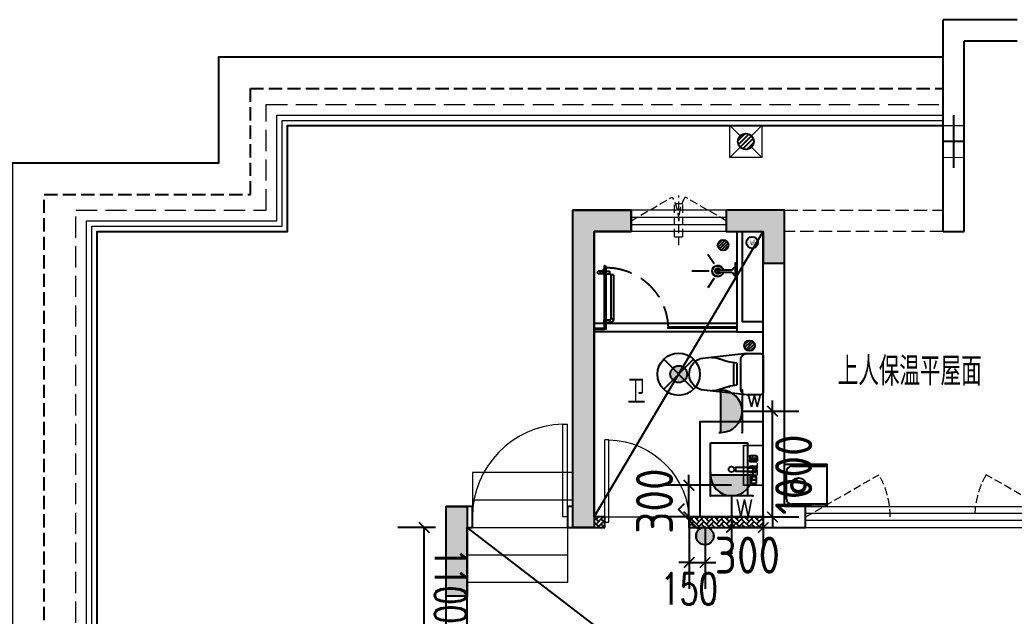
# Model space of a CAD drawing. Extents: x 3753737 to 4713801, y -857380 to 24339.
# Drawn here: x 4208484 to 4217885, y -763173 to -757536 of the extents above; entities that cross this region are included whole.
import ezdxf
from ezdxf.enums import TextEntityAlignment as Align

# ---------------------------------------------------------------- set-up
doc = ezdxf.new("R2010")
doc.units = 0
doc.header["$LTSCALE"] = 1000
doc.header["$MEASUREMENT"] = 0
for name, pattern in [('#P_--_20B1_001_t3$0$DASH', [0.35, 0.25, -0.1]), ('__DASH', [0.35, 0.25, -0.1]), ('DASH', [0.35, 0.25, -0.1]), ('HIDDEN', [0.375, 0.25, -0.125])]:
    doc.linetypes.add(name, pattern=pattern)
doc.layers.get('0').update_dxf_attribs({"linetype": 'CONTINUOUS'})
doc.layers.get('Defpoints').update_dxf_attribs({"linetype": 'CONTINUOUS'})
for name, color, linetype in [('!!电气', 1, 'CONTINUOUS'), ('COLU', 7, 'CONTINUOUS'), ('EQUIP-插座', 3, 'CONTINUOUS'), ('EQUIP-照明', 3, 'CONTINUOUS'), ('IP-bath&kitchen-JOHNSON', 4, 'CONTINUOUS'), ('LVTRY', 252, 'CONTINUOUS'), ('P-bath&kitchen-JOHNSON', 4, 'CONTINUOUS'), ('ROOF', 183, 'CONTINUOUS'), ('S-砼墙填充', 251, 'CONTINUOUS'), ('TEL_TEXT', 7, 'CONTINUOUS'), ('VPIPE-中水', 122, 'CONTINUOUS'), ('VPIPE-雨水', 4, 'DASH'), ('WALL', 252, 'CONTINUOUS'), ('保温', 6, 'CONTINUOUS'), ('机电标识类', 1, 'CONTINUOUS'), ('污水', 3, 'CONTINUOUS'), ('看线', 185, 'CONTINUOUS'), ('管', 193, 'CONTINUOUS')]:
    doc.layers.add(name, color=color, linetype=linetype)
for name, color, linetype, lineweight in [('EQUIP-消防', 3, 'CONTINUOUS', 20), ('PUB_TEXT', 7, 'CONTINUOUS', 20), ('STAIR', 252, 'CONTINUOUS', 20), ('WINDOW', 146, 'CONTINUOUS', 20), ('平面-分水线', 189, 'CONTINUOUS', 15), ('平面-栏杆', 56, 'CONTINUOUS', 15), ('平面-看线', 252, 'CONTINUOUS', 15), ('平面-空调室内机', 176, 'CONTINUOUS', 9), ('平面-空调预留孔', 252, 'CONTINUOUS', 15)]:
    doc.layers.add(name, color=color, linetype=linetype, lineweight=lineweight)
doc.styles.add('_TCH_DIM_T3', font='SIMPLEX.shx', dxfattribs={"width": 0.705882, "bigfont": 'GBCBIG.shx'})
doc.styles.add('_TEL_DIM', font='SIMPLEX', dxfattribs={"width": 0.8, "height": 3.5, "bigfont": 'HZTXT'})
doc.styles.get("Standard").update_dxf_attribs({"font": 'gbenor.shx', "bigfont": 'gbcbig.shx'})
doc.dimstyles.new('_TCH_ARCH&&100', dxfattribs={"dimtxt": 297.5, "dimasz": 100, "dimexe": 250, "dimexo": 300, "dimgap": 100, "dimtad": 1, "dimdec": 0, "dimzin": 0, "dimdsep": 46, "dimtxsty": '_TCH_DIM_T3', "dimblk": 'ARCHTICK', "dimcen": 0.09, "dimclrt": 7, "dimazin": 2, "dimtfac": 1, "dimtdec": 0, "dimtix": 1, "dimtmove": 2, "dimatfit": 3, "dimfxl": 1, "dimtolj": 1, "dimtzin": 0, "dimarcsym": 0})
doc.dimstyles.get("Standard").update_dxf_attribs({"dimscale": 100, "dimtxt": 3.5, "dimasz": 1, "dimexe": 2.5, "dimexo": 3, "dimgap": 1.5, "dimtad": 1, "dimdec": 0, "dimzin": 0, "dimdsep": 46, "dimtxsty": 'Standard', "dimblk": 'ARCHTICK', "dimcen": 0.09, "dimadec": 0, "dimazin": 0, "dimtfac": 1, "dimtdec": 0, "dimtix": 1, "dimtmove": 2, "dimatfit": 3, "dimfxl": 1, "dimtolj": 1, "dimtzin": 0, "dimarcsym": 0})
pattern_1 = [(45, (0, 0), (0, 47.4157523), [100.584, -33.528]), (135, (23.708, 23.708), (3e-15, 47.4157523), [100.584, -33.528])]

# ---------------------------------------------------------------- blocks, each defined once
blk = doc.blocks.new('dongkong')
at = {"layer": '平面-空调预留孔', "color": 8, "linetype": 'HIDDEN', "ltscale": 0.3}
for p, q in [((-603796, 210899.9), (-603796, 210431.5)), ((-603836, 210821), (-603836, 210510.8)), ((-603836, 210821), (-603756, 210821)), ((-603756, 210821), (-603756, 210510.8))]:
    blk.add_line(p, q, dxfattribs=at)
blk.add_lwpolyline([(-603756, 210510.8), (-603836, 210510.8)], dxfattribs=at)
blk = doc.blocks.new('$lvtry$00000171')
for p, q in [((-74.2, 10.6), (-10.6, 74.2)), ((-69.8, -27.4), (27.4, 69.8)), ((-53, -53), (53, 53)), ((-27.4, -69.8), (69.8, 27.4)), ((10.6, -74.2), (74.2, -10.6))]:
    blk.add_line(p, q)
blk.add_circle((0, 0), 75)
blk.add_point((0, 0))
blk = doc.blocks.new('R5T6Y7TRF')
at = {"layer": '平面-分水线', "color": 252, "elevation": -134.4}
blk.add_lwpolyline([(392484.9, -26437.6), (392784.9, -26437.6), (392784.9, -26737.6), (392484.9, -26737.6)], close=True, dxfattribs=at)
for points in [[(392484.9, -26437.6), (392581.7, -26534.4)], [(392688, -26534.4), (392784.9, -26437.6)], [(392484.9, -26737.6), (392593.3, -26629.2)], [(392676.4, -26629.2), (392784.9, -26737.6)]]:
    blk.add_lwpolyline(points, dxfattribs=at)
at = {"layer": 'LVTRY', "color": 252}
blk.add_blockref('$lvtry$00000171', (392634.9, -26587.6, -134.4), dxfattribs=at)
blk = doc.blocks.new('GDGDGDGRGD')
at = {"color": 252, "linetype": '__DASH', "ltscale": 0.1}
blk.add_wipeout([(428916.8, 296115.4), (428716.7, 296115.4), (428716.7, 295815.4), (428916.8, 295815.4)], dxfattribs=at).dxf.layer = '污水'
at = {"layer": '机电标识类', "color": 252, "linetype": 'DASH', "ltscale": 400}
for p, q in [((428816.8, 295715.4), (428816.8, 296215.4)), ((428916.8, 295965.4), (428716.7, 295965.4))]:
    blk.add_line(p, q, dxfattribs=at)
at = {"layer": '污水', "color": 252, "linetype": '__DASH', "ltscale": 0.1, "const_width": 10}
blk.add_lwpolyline([(428916.8, 296115.4), (428716.7, 296115.4), (428716.7, 295815.4), (428916.8, 295815.4)], close=True, dxfattribs=at)
blk = doc.blocks.new('GDGDGRD')
at = {"layer": 'S-砼墙填充'}
h = blk.add_hatch(color=252, dxfattribs=at)
h.dxf.hatch_style = 1
h.paths.add_polyline_path([(425766.6, 295815.4), (425766.6, 295615.4), (425416.6, 295615.4), (425416.6, 292815.4), (425216.6, 292815.4), (425216.6, 295815.4)])
h = blk.add_hatch(color=252, dxfattribs=at)
h.dxf.hatch_style = 1
h.paths.add_polyline_path([(426666.7, 295815.4), (426666.7, 295615.4), (427016.5, 295615.4), (427016.5, 295315.4), (427216.5, 295315.4), (427216.5, 295815.4)])
h = blk.add_hatch(color=252, dxfattribs=at)
h.dxf.hatch_style = 1
h.paths.add_polyline_path([(424216.6, 293015.4), (424216.6, 292815.4), (424216.6, 292165.4), (424016.6, 292165.4), (424016.6, 293015.4)])
at = {"layer": 'COLU', "color": 252}
for points in [[(425766.6, 295815.4), (425766.6, 295615.4), (425416.6, 295615.4), (425416.6, 292815.4), (425216.6, 292815.4), (425216.6, 295815.4)], [(426666.7, 295815.4), (426666.7, 295615.4), (427016.5, 295615.4), (427016.5, 295315.4), (427216.5, 295315.4), (427216.5, 295815.4)], [(424216.6, 293015.4), (424216.6, 292815.4), (424216.6, 292815.4), (424216.6, 292165.4), (424016.6, 292165.4), (424016.6, 293015.4)]]:
    blk.add_lwpolyline(points, close=True, dxfattribs=at)
blk = doc.blocks.new('VXVXVXDVXDVXVDX')
at = {"layer": '保温', "linetype": 'ByBlock', "ltscale": 10}
h = blk.add_hatch(dxfattribs=at)
h.set_pattern_fill('AR-HBONE', color=251, scale=55)
h.set_pattern_definition(pattern_1)
h.paths.add_polyline_path([(425516.6, 292815.4), (425516.6, 292915.4), (425416.6, 292915.4), (425416.6, 292815.4)])
h = blk.add_hatch(dxfattribs=at)
h.set_pattern_fill('AR-HBONE', color=251, scale=55)
h.set_pattern_definition(pattern_1)
h.paths.add_polyline_path([(427016.6, 292815.4), (427016.6, 292915.4), (426316.6, 292915.4), (426316.6, 292815.4)])
at = {"layer": '保温', "color": 251, "linetype": 'ByBlock', "ltscale": 10}
blk.add_line((427016.6, 292915.4), (427016.6, 292815.4), dxfattribs=at)
blk = doc.blocks.new('A$C3EB2330C')
at = {"layer": '管', "color": 252}
for p, q in [((0, 380), (330, 380)), ((380, 330), (380, 70)), ((330, 20), (0, 20))]:
    blk.add_line(p, q, dxfattribs=at)
blk.add_lwpolyline([(400, 400), (400, 0), (0, 0), (0, 400)], close=True, dxfattribs=at)
for centre, start, end in [((330, 330), 0, 90), ((330, 70), 270, 360)]:
    blk.add_arc(centre, 50, start, end, dxfattribs=at)
blk.add_ellipse((267.5, 200), major_axis=(-49.5, -49.5), ratio=1, start_param=-0.785398, end_param=5.497787, dxfattribs=at)
blk = doc.blocks.new('rrrrrrrrrrrra')
at = {"color": 8}
for p, q in [((252.6, 483.7), (-87.4, 483.7)), ((-112.4, 458.7), (-112.4, 324.3)), ((277.6, 324.3), (277.6, 458.7)), ((-112.4, 324.3), (-63.7, -103.4)), ((277.6, 324.3), (227.5, -115.6)), ((-59.1, 271.1), (224.3, 271.1)), ((-20.6, 232.4), (-34.2, 153.6)), ((191.3, 200.5), (-26.1, 200.5)), ((185.8, 232.4), (-20.6, 232.4)), ((185.8, 232.4), (199.4, 153.6))]:
    blk.add_line(p, q, dxfattribs=at)
for centre, radius, start, end in [((-87.4, 458.7), 25, 90, 180), ((252.6, 458.7), 25, 0, 90), ((-59.1, 324.3), 53.3, 180, 270), ((224.3, 324.3), 53.3, 270, 0), ((-322.6, 209.8), 293.8, 333.53685, 351.48282), ((487.8, 209.8), 293.8, 188.51718, 206.46315), ((149, -3.2), 224.1, 158.52022, 180), ((16.2, -3.2), 224.1, 0, 21.47978), ((83.8, -63.6), 152.8, 195.07732, 340.11812)]:
    blk.add_arc(centre, radius, start, end, dxfattribs=at)
blk = doc.blocks.new('A$C1E0F638F')
for points in [[(499.7, 435.1), (499.7, 85.1), (0, 85.1), (0, 435.1)], [(269.9, 30), (229.9, 30), (229.9, 195), (269.9, 195)], [(119.9, 0), (179.9, 0), (179.9, 60), (119.9, 60)], [(146.9, 55), (152.9, 55), (152.9, 5), (146.9, 5)], [(229.9, 30), (269.9, 30), (269.9, 10), (229.9, 10)], [(379.9, 0), (319.9, 0), (319.9, 60), (379.9, 60)], [(352.9, 55), (346.9, 55), (346.9, 5), (352.9, 5)]]:
    blk.add_lwpolyline(points, close=True)
blk.add_lwpolyline([(269.9, 60), (279.9, 60), (279.9, 0), (219.9, 0), (219.9, 60), (229.9, 60)])
blk.add_circle((249.9, 236.3), 26)
blk = doc.blocks.new('135')
blk.add_hatch(color=256).paths.add_polyline_path([(4.8, 1.8), (3.6, -1), (-4.7, 2.5), (-3.5, 5.3)])
for p, q in [((-6.3, 2.6), (5.4, -2.3)), ((-5.7, 2.9), (-5.2, 2.7)), ((-5.6, 18.9), (-3.4, 19.4)), ((-3.4, 19.4), (-5.5, 19.4)), ((5.2, 10.9), (-5.3, 10.9)), ((5.2, 9.7), (-5.2, 9.7)), ((-5.2, 2.7), (-3.8, 5.9)), ((-5, 10.9), (-5, 30.5)), ((-3.8, 5.9), (5.4, 2.1)), ((0, 0), (0, 39.1)), ((5.6, 18.9), (3.4, 19.3)), ((3.4, 19.3), (5.6, 19.3)), ((4.1, -1.2), (5.4, 2.1)), ((5, 10.9), (5, 32.3)), ((4.1, -1.2), (5.7, -1.8))]:
    blk.add_line(p, q)
for centre, radius, start, end in [((6.2, 15.8), 13.5, 151.01474, 204.84033), ((13.5, 4.2), 20.5, 163.09243, 182.0012), ((-6, 3.6), 1, 184.22753, 248.46611), ((8.6, 15.5), 14.6, 166.278, 198.09535), ((13.5, 4.2), 19.5, 163.74431, 182.52687), ((-5.5, 3.3), 0.5, 181.9385, 247.25971), ((-5.2, 22.1), 0.5, 335.76434, 151.01474), ((3.8, 18.1), 9.42, 155.76434, 171.97728), ((5.2, 22.3), 0.5, 29.84246, 204.57404), ((-5.9, 17.2), 11.7, 10.47502, 24.57404), ((29.1, 6.7), 24, 172.94395, 199.23182), ((-6.3, 15.4), 12.4, 338.64492, 16.0476), ((-6, 15.8), 13.4, 334.91114, 29.84246), ((26.4, 6.3), 20.6, 169.14538, 199.95258), ((5.9, -1.2), 1.17, 247.45971, 19.95258), ((5.9, -1.4), 0.5, 247.45971, 19.23182)]:
    blk.add_arc(centre, radius, start, end)
blk.add_open_spline([(-5, 30.5), (-4.1, 31.3), (-2.3, 33), (0.9, 29.2), (3.5, 31.1), (5, 32.3)], degree=3, knots=[0, 0, 0, 0, 3.066329, 6.218313, 11.124135, 11.124135, 11.124135, 11.124135])
blk = doc.blocks.new('SDFAWERAWER')
at = {"layer": 'LVTRY', "color": 252}
for p, q in [((593941.2, -1242210.1), (593783.7, -1242594.8)), ((593941.2, -1242210.1), (593964.6, -1242219.7)), ((593987.8, -1242190.5), (593978.2, -1242214)), ((594017.1, -1242202.5), (593987.8, -1242190.5)), ((594015.8, -1242220.4), (594027.2, -1242192.7)), ((594025.7, -1242203.9), (594018.5, -1242221.5)), ((594025.4, -1242210.8), (594021.5, -1242220.3)), ((594022.6, -1242211.4), (594029.8, -1242193.8)), ((594025.4, -1242210.8), (594031.1, -1242196.8)), ((594027.2, -1242192.7), (594033, -1242195.1)), ((594029.8, -1242193.8), (594031.1, -1242196.8)), ((594032.2, -1242197.2), (594033, -1242195.1)), ((594033, -1242195.1), (594034, -1242197.4)), ((594033.8, -1242197.9), (594034, -1242197.4)), ((594047.3, -1242200.9), (594035.9, -1242228.7)), ((594037.3, -1242210.8), (594088, -1242231.6)), ((594041.6, -1242228.5), (594051.2, -1242205)), ((594049.9, -1242202), (594043.3, -1242218.2)), ((594047.3, -1242200.9), (594049.9, -1242202)), ((594049.9, -1242202), (594051.2, -1242205)), ((593964.6, -1242219.7), (593807.2, -1242604.4)), ((594007.5, -1242226), (593978.2, -1242214)), ((594015.8, -1242220.4), (594021.7, -1242222.8)), ((594018.5, -1242221.5), (594021.5, -1242220.3)), ((594022.6, -1242220.7), (594021.7, -1242222.8)), ((594021.7, -1242222.8), (594023.9, -1242221.9)), ((594024.2, -1242221.4), (594023.9, -1242221.9)), ((594027.7, -1242234.3), (594078.4, -1242255)), ((594035.9, -1242228.7), (594038.6, -1242229.7)), ((594038.6, -1242229.7), (594045.2, -1242213.6)), ((594038.6, -1242229.7), (594041.6, -1242228.5)), ((594057.1, -1242246.3), (594066.7, -1242222.8)), ((593783.7, -1242594.8), (593807.2, -1242604.4)), ((593803.2, -1242641.3), (593812.8, -1242617.9)), ((593803.2, -1242641.3), (593832.6, -1242653.3)), ((593812.8, -1242617.9), (593842.2, -1242629.9)), ((593842.2, -1242629.9), (593832.6, -1242653.3)), ((593833.8, -1242656.3), (593832.6, -1242653.3)), ((593845.2, -1242628.6), (593833.8, -1242656.3)), ((593836.5, -1242657.4), (593833.8, -1242656.3)), ((593847.8, -1242629.7), (593836.5, -1242657.4)), ((593845.2, -1242628.6), (593842.2, -1242629.9)), ((593847.8, -1242629.7), (593845.2, -1242628.6)), ((593847.1, -1242661.8), (593858.5, -1242634.1)), ((593847.1, -1242661.8), (593849.8, -1242662.9)), ((593849.8, -1242662.9), (593861.2, -1242635.2)), ((593852.1, -1242661.9), (593862.1, -1242637.4)), ((593858.5, -1242634.1), (593861.2, -1242635.2)), ((593861.2, -1242635.2), (593862.1, -1242637.4))]:
    blk.add_line(p, q, dxfattribs=at)
blk.add_lwpolyline([(593823.5, -1242717), (594045.8, -1242173.9), (594036.5, -1242170.2), (593814.2, -1242713.2)], close=True, dxfattribs=at)
blk.add_arc((594075.3, -1242240), 15.3, 281.79322, 33.70188, dxfattribs=at)
for centre, major_axis, start_param, end_param in [((593974.2, -1242223.6), (3.93, 9.6), 0, 1.570796), ((593816.8, -1242608.3), (13.5, 33.1), 1.570796, 3.141593), ((593816.8, -1242608.3), (3.93, 9.6), 1.570796, 3.141593)]:
    blk.add_ellipse(centre, major_axis=major_axis, ratio=1, start_param=start_param, end_param=end_param, dxfattribs=at)
at = {"layer": 'P-bath&kitchen-JOHNSON', "color": 252, "linetype": 'DASH'}
blk.add_arc((593809.8, -1242714), 586.2, 67.53695, 157.13247, dxfattribs=at)
at = {"layer": 'LVTRY', "color": 252, "xscale": -1, "rotation": 157.7329157530927}
blk.add_blockref('135', (594045.3, -1242161.9), dxfattribs=at)
blk = doc.blocks.new('A$C5DCB2F21')
at = {"layer": 'IP-bath&kitchen-JOHNSON', "color": 8}
for p, q in [((73.6, 0), (-73.6, 0)), ((-10.5, -173.5), (-10.5, -49.3)), ((10.6, -173.5), (10.6, -49.3)), ((-68.3, -213.2), (-157.7, -275)), ((-0.1, -261.4), (-0.1, -424.7)), ((68.2, -213.2), (157.6, -275))]:
    blk.add_line(p, q, dxfattribs=at)
blk.add_lwpolyline([(73.6, 0), (73.6, -15.8), (-73.6, -15.8), (-73.6, 0)], dxfattribs=at)
for points in [[(-26.3, -30.7, -0.364142), (-37.8, -15.8, -0.020495)], [(-10.5, -49.4, 0.214893), (-26.3, -30.7, 7.649644)], [(10.6, -49.3, -0.21439), (26.3, -30.7, -7.649644)], [(26.3, -30.7, 0.364142), (37.8, -15.8, 0.020495)]]:
    blk.add_lwpolyline(points, format="xyb", dxfattribs=at)
blk.add_arc((0, -173.5), 10.5, 180, 0, dxfattribs=at)
for centre, major_axis, ratio, start_param, end_param in [((0, -181.3), (53.6, 0), 0.987577, 1.76809, 7.656688), ((0, -178.8), (-51, 0), 0.990052, -1.36297, 4.504563), ((0, -177.8), (-26.8, 0), 0.994812, -1.167677, 4.309269), ((-12.4, -164.7), (0, 1.43), 0.85, -1.570796, 4.712389), ((-12.4, -189.2), (0, 1.43), 0.85, 4.712389, 10.995574), ((12.5, -164.7), (0, 1.43), 0.85, 4.712389, 10.995574), ((12.5, -189.2), (0, 1.43), 0.85, 4.712389, 10.995574)]:
    blk.add_ellipse(centre, major_axis=major_axis, ratio=ratio, start_param=start_param, end_param=end_param, dxfattribs=at)
blk = doc.blocks.new('A$C5C58052D')
at = {"layer": 'IP-bath&kitchen-JOHNSON', "color": 252}
for p, q in [((-50, -870.3), (-1400, -870.3)), ((-1400, -915.3), (-1300, -915.3)), ((-1400, -925.3), (-1300, -925.3)), ((-1300, -925.3), (-1300, -915.3)), ((-50, -905.3), (-700, -905.3)), ((-700, -915.3), (-700, -905.3)), ((-50, -915.3), (-700, -915.3)), ((-50, -950.3), (-1400, -950.3))]:
    blk.add_line(p, q, dxfattribs=at)
for points in [[(-50, 0), (-50, -950.3), (200, -950.3)], [(0, 0), (0, -850.3), (200, -850.3)]]:
    blk.add_lwpolyline(points, dxfattribs=at)
at = {"layer": 'LVTRY', "color": 252}
blk.add_lwpolyline([(-400, -2700), (200, -2700), (200, -1800), (-400, -1800)], close=True, dxfattribs=at)
at = {"layer": 'IP-bath&kitchen-JOHNSON', "color": 252, "xscale": -1}
for name, p, rotation in [('SDFAWERAWER', (1019018.5, 924235.2), 337.7402306568928), ('A$C5DCB2F21', (-50, -375), 269.991511475553)]:
    blk.add_blockref(name, p, dxfattribs=dict(at, rotation=rotation))
at = {"layer": 'LVTRY', "color": 252, "xscale": 0.6666666667107826, "yscale": 0.6666666667107826}
for p in [(-180, -130), (70, -1080)]:
    blk.add_blockref('$lvtry$00000171', p, dxfattribs=at)
at = {"layer": 'LVTRY', "color": 252, "extrusion": (0, 0, -1), "zscale": -1, "rotation": 90.00000000000001}
blk.add_blockref('rrrrrrrrrrrra', (283.7, -1432.8), dxfattribs=at)
at = {"layer": 'LVTRY', "color": 252, "rotation": 90.00000000000001}
blk.add_blockref('A$C1E0F638F', (135.1, -2499.7), dxfattribs=at)
blk = doc.blocks.new('$DorLib2D$00000001')
for p, q in [((0.45, 0.975), (0.5, 0.975)), ((0.45, 0), (0.45, 0.975)), ((0.5, 0), (0.5, 0.975)), ((0.5, 0), (0.45, 0))]:
    blk.add_line(p, q)
at = {"lineweight": 13}
blk.add_arc((0.475, 0), 0.975, 91.4693, 180, dxfattribs=at)
blk = doc.blocks.new('$WINLIB2D$00000001')
at = {"color": 0}
for points in [[(-0.5, 0.5), (-0.5, -0.5)], [(-0.5, 0.5), (0.5, 0.5)], [(0.5, -0.5), (0.5, 0.5)], [(0.5, 0.1667), (-0.5, 0.1667)], [(0.5, -0.1667), (-0.5, -0.1667)], [(-0.5, -0.5), (0.5, -0.5)]]:
    blk.add_lwpolyline(points, dxfattribs=at)
blk = doc.blocks.new('A$C100F5A36')
at = {"layer": 'ROOF', "color": 252, "ltscale": 0.8}
for points in [[(14202.5, -18232.4), (11102.5, -18232.4), (11102.5, -9232.4), (13052.5, -9232.4), (13052.5, -8232.4), (19902.5, -8232.4)], [(14352.5, -17582.4), (11902.5, -17582.4), (11902.5, -9882.4), (13702.5, -9882.4), (13702.5, -8882.4), (19902.5, -8882.4)]]:
    blk.add_lwpolyline(points, dxfattribs=at)
at = {"layer": 'STAIR', "color": 252}
blk.add_line((15452.5, -12682.4), (16352.5, -12682.4), dxfattribs=at)
for points in [[(16402.5, -12422.4), (16402.5, -12162.4), (15452.5, -12162.4), (15452.5, -12422.4)], [(16402.5, -12682.4), (16402.5, -12422.4), (15452.5, -12422.4), (15452.5, -12682.4)], [(16352.5, -12682.4), (16352.5, -12942.4), (15402.4, -12942.4), (15402.4, -12682.4)], [(16352.5, -12942.4), (16352.5, -13202.4), (15402.4, -13202.4), (15402.4, -12942.4)]]:
    blk.add_lwpolyline(points, dxfattribs=at)
at = {"layer": 'VPIPE-中水', "color": 252, "linetype": 'Continuous'}
blk.add_circle((18097.2, -9987.4), 55, dxfattribs=at)
at = {"layer": 'VPIPE-雨水', "color": 252}
blk.add_circle((18535, -12282.4), 55, dxfattribs=at)
at = {"layer": 'WALL', "color": 252}
for p, q in [((20602.5, -7882.4), (19902.5, -7882.4)), ((20602.5, -8082.4), (20102.5, -8082.4)), ((16952.5, -9682.4), (16402.5, -9682.4)), ((16402.5, -12482.4), (16402.5, -9682.4)), ((16952.5, -9882.4), (16952.5, -9682.4)), ((18402.5, -9682.4), (17852.5, -9682.4)), ((17852.5, -9682.4), (17852.5, -9882.4)), ((18402.5, -12482.4), (18402.5, -9682.4)), ((16602.5, -9882.4), (16952.5, -9882.4)), ((16602.5, -12582.4), (16602.5, -9882.4)), ((17852.5, -9882.4), (18202.5, -9882.4)), ((18202.5, -12582.4), (18202.5, -9882.4)), ((19902.5, -9882.4), (20102.5, -9882.4)), ((15452.5, -12482.4), (15202.5, -12482.4)), ((15202.5, -16982.4), (15202.5, -12482.4)), ((15452.5, -12682.4), (15452.5, -12482.4)), ((16402.5, -12482.4), (16352.5, -12482.4)), ((16352.5, -12482.4), (16352.5, -12682.4)), ((18602.5, -12482.4), (18402.5, -12482.4)), ((18602.5, -12682.4), (18602.5, -12482.4)), ((16702.5, -12582.4), (16602.5, -12582.4)), ((16702.5, -12682.4), (16702.5, -12582.4)), ((18202.5, -12582.4), (17502.5, -12582.4)), ((17502.5, -12582.4), (17502.5, -12682.4)), ((15402.5, -12682.4), (15452.5, -12682.4)), ((15402.5, -16982.4), (15402.5, -12682.4)), ((16352.5, -12682.4), (16502.5, -12682.4)), ((16502.5, -12682.4), (16702.5, -12682.4)), ((17502.5, -12682.4), (18302.5, -12682.4)), ((18302.5, -12682.4), (18602.5, -12682.4))]:
    blk.add_line(p, q, dxfattribs=at)
at = {"layer": 'WINDOW', "color": 252, "linetype": 'DASH', "ltscale": 0.5}
for p, q in [((18402.5, -9682.4), (19902.5, -9682.4)), ((19902.5, -9882.4), (18402.5, -9882.4))]:
    blk.add_line(p, q, dxfattribs=at)
at = {"layer": 'WINDOW', "color": 252}
blk.add_line((16702.5, -12582.4), (17502.5, -12582.4), dxfattribs=at)
at = {"layer": 'WINDOW', "color": 252, "linetype": 'DASH', "ltscale": 0.3}
for points in [[(16952.6, -9782.4), (17342.3, -9557.5, -0.131605), (17402.6, -9782.4)], [(17852.6, -9782.4), (17462.8, -9557.5, 0.131605), (17402.6, -9782.4)], [(18602.5, -12582.4), (19295.3, -12182.4, -0.131652), (19402.5, -12582.4)], [(21002.5, -12582.4), (20309.6, -12182.4, 0.131652), (20202.5, -12582.4)]]:
    blk.add_lwpolyline(points, format="xyb", dxfattribs=at)
at = {"layer": '平面-看线', "color": 252, "linetype": 'DASH', "ltscale": 0.8}
blk.add_lwpolyline([(14352.5, -17782.4), (11702.5, -17782.4), (11702.5, -9682.4), (13502.5, -9682.4), (13502.5, -8682.4), (19902.5, -8682.4)], dxfattribs=at)
at = {"layer": '看线', "color": 252, "linetype": '#P_--_20B1_001_t3$0$DASH', "ltscale": 0.5}
blk.add_lwpolyline([(14352.5, -18782.4), (14352.5, -17932.4), (11402.5, -17932.4), (11402.5, -9532.4), (13352.5, -9532.4), (13352.5, -8532.4), (19902.5, -8532.4)], dxfattribs=at)
at = {"color": 252}
for name, p in [('R5T6Y7TRF', (-374597.4, 17555.2, 134.4)), ('A$C5C58052D', (18002.4, -9882.4)), ('VXVXVXDVXDVXVDX', (-408814.1, -305497.8))]:
    blk.add_blockref(name, p, dxfattribs=at)
at = {"layer": 'WINDOW', "color": 252}
for name, p, xscale, yscale, zscale, rotation in [('$WINLIB2D$00000001', (17402.5, -9782.4), -900, -200, -900, 1.823162473766424e-09), ('$DorLib2D$00000001', (15902.5, -12582.4), 900, 900, 900, 3.223884863770534e-09), ('$DorLib2D$00000001', (17102.5, -12632.4), -800, 800, -800, 1.26732025614389e-08), ('$WINLIB2D$00000001', (19802.5, -12582.4), 2400, -200, 2400, 1.267179831401196e-08)]:
    blk.add_blockref(name, p, dxfattribs=dict(at, xscale=xscale, yscale=yscale, zscale=zscale, rotation=rotation))
at = {"layer": '平面-空调室内机', "color": 252, "ltscale": 0.3, "xscale": -1, "rotation": 180}
blk.add_blockref('dongkong', (621198.5, 200888.4), dxfattribs=at)
at = {"layer": '管', "color": 252, "rotation": 180}
blk.add_blockref('A$C3EB2330C', (18802.5, -12082.4), dxfattribs=at)
at = {"layer": 'PUB_TEXT', "color": 252, "width": 0.6}
blk.add_text('WL', height=56, dxfattribs=at).set_placement((18076.2, -10015.4))
at = {"layer": 'PUB_TEXT', "color": 252}
for s, height, p in [('上人保温平屋面', 270.07, (18906.3, -11339.5)), ('卫', 236.3, (16917.4, -11513.6))]:
    blk.add_text(s, height=height, dxfattribs=at).set_placement(p)
at = {"color": 252}
blk.add_blockref('GDGDGDGRGD', (-408814.1, -304997.8), dxfattribs=at)
at = {"layer": 'WALL', "color": 252}
for p, q in [((19902.5, -9882.4), (19902.5, -7882.4)), ((20102.5, -9882.4), (20102.5, -8082.4))]:
    blk.add_line(p, q, dxfattribs=at)
at = {"layer": '平面-栏杆', "color": 252}
for points in [[(14352.5, -17682.4), (11802.5, -17682.4), (11802.5, -9782.4), (13602.5, -9782.4), (13602.5, -8782.4), (19902.5, -8782.4)], [(14352.5, -17632.4), (11852.5, -17632.4), (11852.5, -9832.4), (13652.5, -9832.4), (13652.5, -8832.4), (19902.5, -8832.4)]]:
    blk.add_lwpolyline(points, dxfattribs=at)
at = {"color": 252}
blk.add_blockref('GDGDGRD', (-408814.1, -305497.8), dxfattribs=at)
blk = doc.blocks.new('$equip$00001149')
for p, q in [((-0.354, 0.354), (0.354, -0.354)), ((0.354, 0.354), (-0.354, -0.354))]:
    blk.add_line(p, q)
for radius in [0.5, 0.2]:
    blk.add_circle((0, 0), radius)
for points in [[(-0.173, 0.1), (0.173, 0.1), (-0.2, 0), (0.2, 0)], [(-0.173, -0.1), (0.173, -0.1), (-0.2, 0), (0.2, 0)], [(-0.1, 0.173), (0.1, 0.173), (-0.173, 0.1), (0.173, 0.1)], [(0, 0.2), (0, 0.2), (-0.1, 0.173), (0.1, 0.173)], [(-0.1, -0.173), (0.1, -0.173), (-0.173, -0.1), (0.173, -0.1)], [(0, -0.2), (0, -0.2), (-0.1, -0.173), (0.1, -0.173)]]:
    blk.add_solid(points)
at = {"flags": 9}
blk.add_attdef('A', (0, 0), '', height=0.00002, dxfattribs=at)
blk = doc.blocks.new('$equip$00001962')
for p, q in [((0.147, 0.356), (0.625, 0.833)), ((0.625, 0.833), (0.766, 0.692))]:
    blk.add_line(p, q)
blk.add_circle((0, 0.208), 0.208)
for p in [(0, 0.417), (-0.208, 0.208), (0, 0), (0.208, 0.208)]:
    blk.add_point(p)
for points in [[(-0.18, 0.313), (0.18, 0.313), (-0.208, 0.208), (0.208, 0.208)], [(-0.104, 0.389), (0.104, 0.389), (-0.18, 0.313), (0.18, 0.313)], [(0, 0.417), (0, 0.417), (-0.104, 0.389), (0.104, 0.389)], [(-0.18, 0.104), (0.18, 0.104), (-0.208, 0.208), (0.208, 0.208)], [(-0.104, 0.028), (0.104, 0.028), (-0.18, 0.104), (0.18, 0.104)], [(0, 0), (0, 0), (-0.104, 0.028), (0.104, 0.028)]]:
    blk.add_solid(points)
at = {"layer": 'TEL_TEXT', "style": '_TEL_DIM', "flags": 1}
blk.add_attdef('A', text='', height=0.00002, dxfattribs=at).set_placement((0, 0), align=Align.MIDDLE_CENTER)
blk = doc.blocks.new('$equip$00001764')
for p, q in [((-0.5, 1.05), (-0.5, 1)), ((-0.5, 1), (0.5, 1)), ((0.5, 1.05), (0.5, 1)), ((0.5, 0.5), (-0.5, 0.5)), ((0, 0.5), (0, 0))]:
    blk.add_line(p, q)
blk.add_arc((0, 1), 0.5, 180, 0)
for p in [(-0.5, 0.5), (0.5, 0.5), (0, 0)]:
    blk.add_point(p)
for points in [[(0.433, 0.75), (-0.433, 0.75), (0.5, 1), (-0.5, 1)], [(0.25, 0.567), (-0.25, 0.567), (0.433, 0.75), (-0.433, 0.75)], [(0, 0.5), (0, 0.5), (0.25, 0.567), (-0.25, 0.567)]]:
    blk.add_solid(points)
at = {"color": 7, "style": '_TEL_DIM'}
blk.add_attdef('$TEXT$', text='', height=0.4, dxfattribs=at).set_placement((0.303, 0.211), align=Align.MIDDLE_CENTER)
at = {"color": 7, "style": '_TEL_DIM', "flags": 1}
blk.add_attdef('A', text='', height=0.00002, dxfattribs=at).set_placement((0, 0), align=Align.MIDDLE_CENTER)
blk = doc.blocks.new('_ArchTick')
at = {"color": 0, "linetype": 'ByBlock', "const_width": 0.15}
blk.add_lwpolyline([(-0.5, -0.5), (0.5, 0.5)], dxfattribs=at)
blk = doc.blocks.new('*D227')
at = {"layer": '!!电气', "color": 0, "lineweight": -2, "transparency": 16777216}
for p, q in [((4215213.4, -762213), (4215213.4, -762586)), ((4215513.4, -762213), (4215513.4, -762586)), ((4215513.4, -762336), (4215213.4, -762336))]:
    blk.add_line(p, q, dxfattribs=at)
at = {"layer": 'Defpoints', "color": 0, "transparency": 16777216}
for p in [(4215213.4, -761913), (4215513.4, -761913), (4215213.4, -762336)]:
    blk.add_point(p, dxfattribs=at)
at = {"layer": '!!电气', "color": 0, "lineweight": -2, "transparency": 16777216, "xscale": 100, "yscale": 100, "zscale": 100, "rotation": 180}
blk.add_blockref('_ArchTick', (4215213.4, -762336), dxfattribs=at)
at = {"layer": '!!电气', "color": 0, "lineweight": -2, "transparency": 16777216, "xscale": 100, "yscale": 100, "zscale": 100}
blk.add_blockref('_ArchTick', (4215513.4, -762336), dxfattribs=at)
at = {"layer": '!!电气', "color": 0, "transparency": 16777216, "insert": (4215363.4, -762596.9), "char_height": 350, "attachment_point": 5}
blk.add_mtext('\\A1;300', dxfattribs=at)
blk = doc.blocks.new('*D228')
at = {"layer": '!!电气', "color": 0, "lineweight": -2, "transparency": 16777216}
for p, q in [((4215600.7, -761236), (4215600.7, -761136)), ((4215465.5, -761236), (4215850.7, -761236)), ((4215600.7, -762236), (4215600.7, -761236)), ((4215465.5, -762236), (4215850.7, -762236)), ((4215600.7, -762236), (4215600.7, -762336))]:
    blk.add_line(p, q, dxfattribs=at)
at = {"layer": 'Defpoints', "color": 0, "transparency": 16777216}
for p in [(4215165.5, -761236), (4215600.7, -761236), (4215165.5, -762236)]:
    blk.add_point(p, dxfattribs=at)
at = {"layer": '!!电气', "color": 0, "lineweight": -2, "transparency": 16777216, "xscale": 100, "yscale": 100, "zscale": 100}
for p, rotation in [((4215600.7, -761236), 270), ((4215600.7, -762236), 90)]:
    blk.add_blockref('_ArchTick', p, dxfattribs=dict(at, rotation=rotation))
at = {"layer": '!!电气', "color": 0, "transparency": 16777216, "insert": (4215800.8, -761836), "char_height": 350, "attachment_point": 5, "rotation": 90}
blk.add_mtext('\\A1;1000', dxfattribs=at)
blk = doc.blocks.new('$equip$00002389')
for p, q in [((-0.65, 0.65), (-0.65, 0)), ((0.65, 0.65), (-0.65, 0.65)), ((0.65, 0), (0.65, 0.65)), ((-0.65, 0), (0.65, 0))]:
    blk.add_line(p, q)
at = {"const_width": 0.05}
blk.add_lwpolyline([(-0.65, 0.65), (0.65, 0.65), (0.65, 0), (-0.65, 0), (-0.65, 0.65), (0.65, 0.65)], dxfattribs=at)
for p in [(0, 0.65), (-0.65, 0.325), (0, 0), (0.65, 0.325)]:
    blk.add_point(p)
at = {"color": 7, "style": '_TEL_DIM'}
blk.add_attdef('$TEXT$', text='', height=0.3, dxfattribs=at).set_placement((0.006, 0.343), align=Align.MIDDLE_CENTER)
at = {"color": 7, "style": '_TEL_DIM', "flags": 1}
blk.add_attdef('A', text='', height=0.00002, dxfattribs=at).set_placement((0, 0), align=Align.MIDDLE_CENTER)
blk = doc.blocks.new('*D239')
at = {"layer": '!!电气', "color": 0, "lineweight": -2, "transparency": 16777216}
for p, q in [((4214809.9, -761936), (4214809.9, -761836)), ((4215213.4, -761936), (4214559.9, -761936)), ((4214809.9, -762236), (4214809.9, -761936)), ((4215213.4, -762236), (4214559.9, -762236)), ((4214809.9, -762236), (4214809.9, -762336))]:
    blk.add_line(p, q, dxfattribs=at)
at = {"layer": 'Defpoints', "color": 0, "transparency": 16777216}
for p in [(4214809.9, -761936), (4215513.4, -761936), (4215513.4, -762236)]:
    blk.add_point(p, dxfattribs=at)
at = {"layer": '!!电气', "color": 0, "lineweight": -2, "transparency": 16777216, "xscale": 100, "yscale": 100, "zscale": 100}
for p, rotation in [((4214809.9, -761936), 270), ((4214809.9, -762236), 90)]:
    blk.add_blockref('_ArchTick', p, dxfattribs=dict(at, rotation=rotation))
at = {"layer": '!!电气', "color": 0, "transparency": 16777216, "insert": (4214484.9, -762086), "char_height": 350, "attachment_point": 5, "rotation": 90}
blk.add_mtext('\\A1;300', dxfattribs=at)
blk = doc.blocks.new('*D373')
at = {"layer": '!!电气', "color": 0, "lineweight": -2, "transparency": 16777216}
for p, q in [((4214813.4, -762336), (4214813.4, -762915.5)), ((4214963.4, -762336), (4214963.4, -762915.5)), ((4214813.4, -762665.5), (4214713.4, -762665.5)), ((4214813.4, -762665.5), (4214963.4, -762665.5)), ((4214963.4, -762665.5), (4215063.4, -762665.5))]:
    blk.add_line(p, q, dxfattribs=at)
at = {"layer": 'Defpoints', "color": 0, "transparency": 16777216}
for p in [(4214813.4, -762036), (4214963.4, -762036), (4214963.4, -762665.5)]:
    blk.add_point(p, dxfattribs=at)
at = {"layer": '!!电气', "color": 0, "lineweight": -2, "transparency": 16777216, "xscale": 100, "yscale": 100, "zscale": 100}
blk.add_blockref('_ArchTick', (4214813.4, -762665.5), dxfattribs=at)
at = {"layer": '!!电气', "color": 0, "lineweight": -2, "transparency": 16777216, "xscale": 100, "yscale": 100, "zscale": 100, "rotation": 180}
blk.add_blockref('_ArchTick', (4214963.4, -762665.5), dxfattribs=at)
at = {"layer": '!!电气', "color": 7, "transparency": 16777216, "insert": (4214813.4, -762915.5), "char_height": 297.5, "attachment_point": 5, "style": '_TCH_DIM_T3'}
blk.add_mtext('\\A1;150', dxfattribs=at)
blk = doc.blocks.new('*D374')
at = {"layer": '!!电气', "color": 0, "lineweight": -2, "transparency": 16777216}
for p, q in [((4212413.4, -762336), (4212057.8, -762336)), ((4212307.8, -763436), (4212307.8, -762336)), ((4212413.4, -763436), (4212057.8, -763436))]:
    blk.add_line(p, q, dxfattribs=at)
at = {"layer": 'Defpoints', "color": 0, "transparency": 16777216}
for p in [(4212307.8, -762336), (4212713.4, -762336), (4212713.4, -763436)]:
    blk.add_point(p, dxfattribs=at)
at = {"layer": '!!电气', "color": 0, "lineweight": -2, "transparency": 16777216, "xscale": 100, "yscale": 100, "zscale": 100}
for p, rotation in [((4212307.8, -762336), 90.00130445184239), ((4212307.8, -763436), 270.0013044518424)]:
    blk.add_blockref('_ArchTick', p, dxfattribs=dict(at, rotation=rotation))
at = {"layer": '!!电气', "color": 7, "transparency": 16777216, "insert": (4212556.6, -762886), "char_height": 297.5, "attachment_point": 5, "rotation": 270.0013, "style": '_TCH_DIM_T3'}
blk.add_mtext('\\A1;1100', dxfattribs=at)

msp = doc.modelspace()

# ---------------------------------------------------------------- block references
at = {"layer": '!!电气'}
msp.add_blockref('A$C100F5A36', (4197311, -749653.6), dxfattribs=at)

# ---------------------------------------------------------------- next in the draw order: linework, layer by layer
at = {"layer": '!!电气', "color": 1}
for points in [[(4213913.4, -762236), (4215513.4, -759536)], [(4218313.4, -766636), (4212713.4, -762336)]]:
    msp.add_lwpolyline(points, dxfattribs=at)

# ---------------------------------------------------------------- next in the draw order: block references
at = {"layer": 'EQUIP-插座', "color": 6}
ref = msp.add_blockref('$equip$00001764', (4215513.4, -761236), dxfattribs=dict(at, xscale=400, yscale=400, zscale=400, rotation=90.00000000122526))
ref.add_attrib('$TEXT$', 'w', dxfattribs={"layer": '0', "color": 7, "height": 160, "style": '_TEL_DIM'}).set_placement((4215429, -761114.8), align=Align.MIDDLE_CENTER)
at = {"layer": 'EQUIP-插座', "color": 2, "xscale": 400, "yscale": 400, "zscale": 400}
msp.add_blockref('$equip$00001764', (4215213.4, -762236), dxfattribs=at).add_auto_attribs({'$TEXT$': 'W'})
at = {"layer": 'EQUIP-消防', "color": 7, "xscale": 288, "yscale": 288, "zscale": 288, "rotation": 90}
msp.add_blockref('$equip$00002389', (4215513.4, -761748.8), dxfattribs=at).add_auto_attribs({'$TEXT$': 'LEB'})
at = {"layer": 'EQUIP-照明', "color": 2, "xscale": 400, "yscale": 400, "zscale": 400}
msp.add_blockref('$equip$00001149', (4214713.4, -760886), dxfattribs=at)
at = {"layer": 'EQUIP-照明', "color": 2, "xscale": 400, "yscale": 400, "zscale": 400, "rotation": 90}
msp.add_blockref('$equip$00001962', (4215044.8, -762415.6), dxfattribs=at)

# ---------------------------------------------------------------- next in the draw order: dimensions: what is measured, and where the dimension line sits
at = {"layer": '!!电气', "color": 1}
dim = msp.add_linear_dim(base=(4215600.7, -761236), p1=(4215165.5, -762236), p2=(4215165.5, -761236), angle=90, dimstyle='Standard', override={"dimzin": 8}, dxfattribs=at)
dim.commit()
dim.dimension.update_dxf_attribs({"geometry": '*D228', "text_midpoint": (4215800.8, -761836), "dimtype": 128})
dim = msp.add_linear_dim(base=(4214809.9, -761936), p1=(4215513.4, -762236), p2=(4215513.4, -761936), angle=90, dimstyle='Standard', override={"dimzin": 8}, dxfattribs=at)
dim.commit()
dim.dimension.update_dxf_attribs({"geometry": '*D239', "text_midpoint": (4214484.9, -762086)})
dim = msp.add_linear_dim(base=(4215213.4, -762336), p1=(4215513.4, -761913), p2=(4215213.4, -761913), dimstyle='Standard', override={"dimzin": 8}, dxfattribs=at)
dim.commit()
dim.dimension.update_dxf_attribs({"geometry": '*D227', "text_midpoint": (4215363.4, -762596.9), "dimtype": 128})
dim = msp.add_linear_dim(base=(4214963.4, -762665.5), p1=(4214813.4, -762036), p2=(4214963.4, -762036), angle=0, text='150', dimstyle='_TCH_ARCH&&100', dxfattribs=at)
dim.commit()
dim.dimension.update_dxf_attribs({"geometry": '*D373', "text_midpoint": (4214813.4, -762915.5), "dimtype": 129})
dim = msp.add_aligned_dim(p1=(4212713.4, -763436), p2=(4212713.4, -762336), distance=405.6, text='1100', dimstyle='_TCH_ARCH&&100', dxfattribs=at)
dim.commit()
dim.dimension.update_dxf_attribs({"geometry": '*D374', "text_midpoint": (4212556.6, -762886)})

doc.saveas('drawing.dxf')
